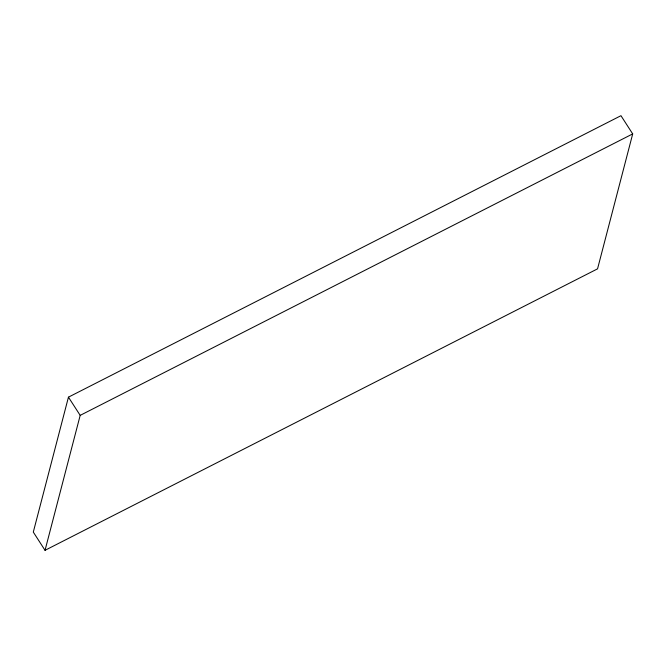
<?xml version="1.0" encoding="UTF-8"?>
<svg xmlns="http://www.w3.org/2000/svg" width="666" height="666" viewBox="0 0 666 666"><rect width="100%" height="100%" fill="white"/><g stroke="black" fill="none" stroke-linecap="round" stroke-linejoin="round"><path stroke-width="1" d="M68.448 397.161L33.3 532.092L45.038 550.307L597.552 268.839L632.7 133.908L620.962 115.693L68.448 397.161L80.186 415.368L45.038 550.307M80.186 415.368L632.7 133.908"/></g></svg>
